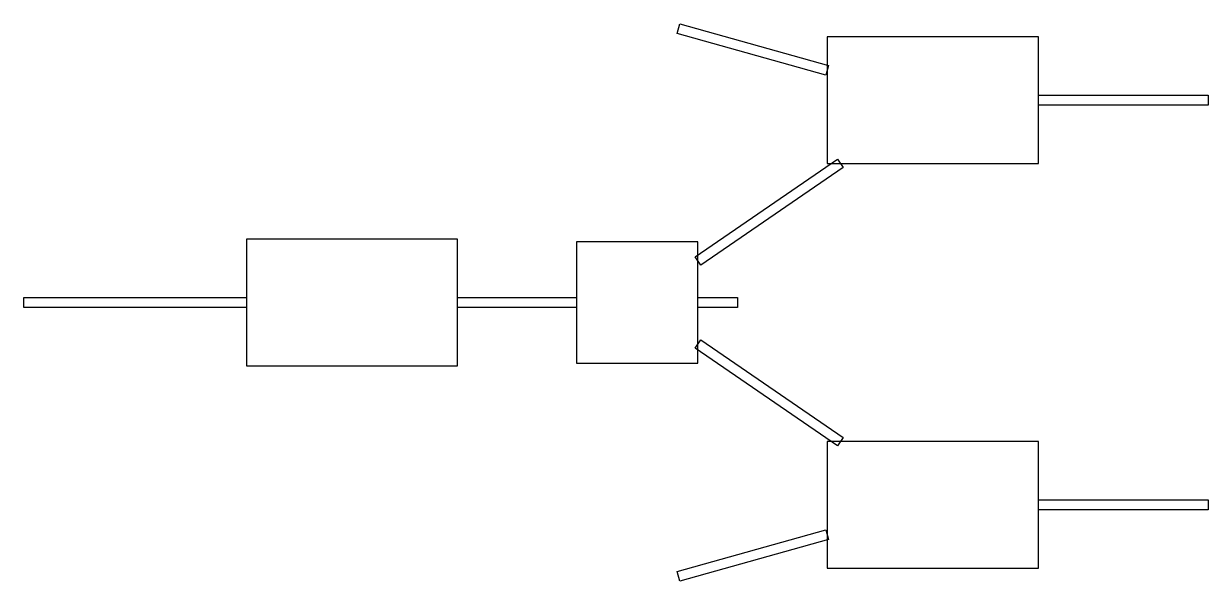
# Model space of a CAD drawing. Header units: millimetres. Extents: x 3.3 to 26.7, y 2.7 to 13.7.
import ezdxf

# ---------------------------------------------------------------- set-up
doc = ezdxf.new("R2010")
doc.units = ezdxf.units.MM
doc.layers.add('CHAMBERS', color=5, linetype='CONTINUOUS')
doc.layers.add('CHANNELS', color=3, linetype='CONTINUOUS')

msp = doc.modelspace()

# ---------------------------------------------------------------- linework, layer by layer
at = {"layer": 'CHAMBERS'}
for p, q in [((23.3425, 13.4725), (19.1715, 13.4725)), ((19.1715, 13.4725), (19.1715, 10.9695)), ((23.3425, 10.9695), (23.3425, 13.4725)), ((19.1715, 10.9695), (23.3425, 10.9695)), ((11.8715, 9.4725), (7.7005, 9.4725)), ((7.7005, 9.4725), (7.7005, 6.9695)), ((11.8715, 6.9695), (11.8715, 9.4725)), ((16.617, 9.421), (14.217, 9.421)), ((14.217, 9.421), (14.217, 7.021)), ((16.617, 7.021), (16.617, 9.421)), ((14.217, 7.021), (16.617, 7.021)), ((7.7005, 6.9695), (11.8715, 6.9695)), ((23.3425, 5.4725), (19.1715, 5.4725)), ((19.1715, 5.4725), (19.1715, 2.9695)), ((23.3425, 2.9695), (23.3425, 5.4725)), ((19.1715, 2.9695), (23.3425, 2.9695))]:
    msp.add_line(p, q, dxfattribs=at)
at = {"layer": 'CHANNELS'}
for p, q in [((16.2069, 13.54), (16.2611, 13.7325)), ((16.2611, 13.7325), (19.1986, 12.9049)), ((19.1444, 12.7124), (16.2069, 13.54)), ((19.1986, 12.9049), (19.1444, 12.7124)), ((23.3425, 12.321), (26.697, 12.321)), ((23.3425, 12.121), (23.3425, 12.321)), ((26.697, 12.321), (26.697, 12.121)), ((26.697, 12.121), (23.3425, 12.121)), ((16.5605, 9.1254), (19.3733, 11.052)), ((19.3733, 11.052), (19.4863, 10.887)), ((19.4863, 10.887), (16.6735, 8.9604)), ((16.6735, 8.9604), (16.5605, 9.1254)), ((3.303, 8.321), (7.7005, 8.321)), ((3.303, 8.121), (3.303, 8.321)), ((7.7005, 8.321), (7.7005, 8.121)), ((11.8715, 8.321), (14.217, 8.321)), ((11.8715, 8.121), (11.8715, 8.321)), ((14.217, 8.321), (14.217, 8.121)), ((16.617, 8.321), (17.4, 8.321)), ((16.617, 8.121), (16.617, 8.321)), ((17.4, 8.321), (17.4, 8.121)), ((7.7005, 8.121), (3.303, 8.121)), ((14.217, 8.121), (11.8715, 8.121)), ((17.4, 8.121), (16.617, 8.121)), ((16.5605, 7.3166), (16.6735, 7.4816)), ((19.3733, 5.39), (16.5605, 7.3166)), ((16.6735, 7.4816), (19.4863, 5.555)), ((19.4863, 5.555), (19.3733, 5.39)), ((23.3425, 4.321), (26.697, 4.321)), ((23.3425, 4.121), (23.3425, 4.321)), ((26.697, 4.321), (26.697, 4.121)), ((26.697, 4.121), (23.3425, 4.121)), ((16.2069, 2.9029), (19.1444, 3.73)), ((19.1986, 3.5375), (16.2611, 2.7104)), ((19.1444, 3.73), (19.1986, 3.5375)), ((16.2611, 2.7104), (16.2069, 2.9029))]:
    msp.add_line(p, q, dxfattribs=at)

doc.saveas('drawing.dxf')
